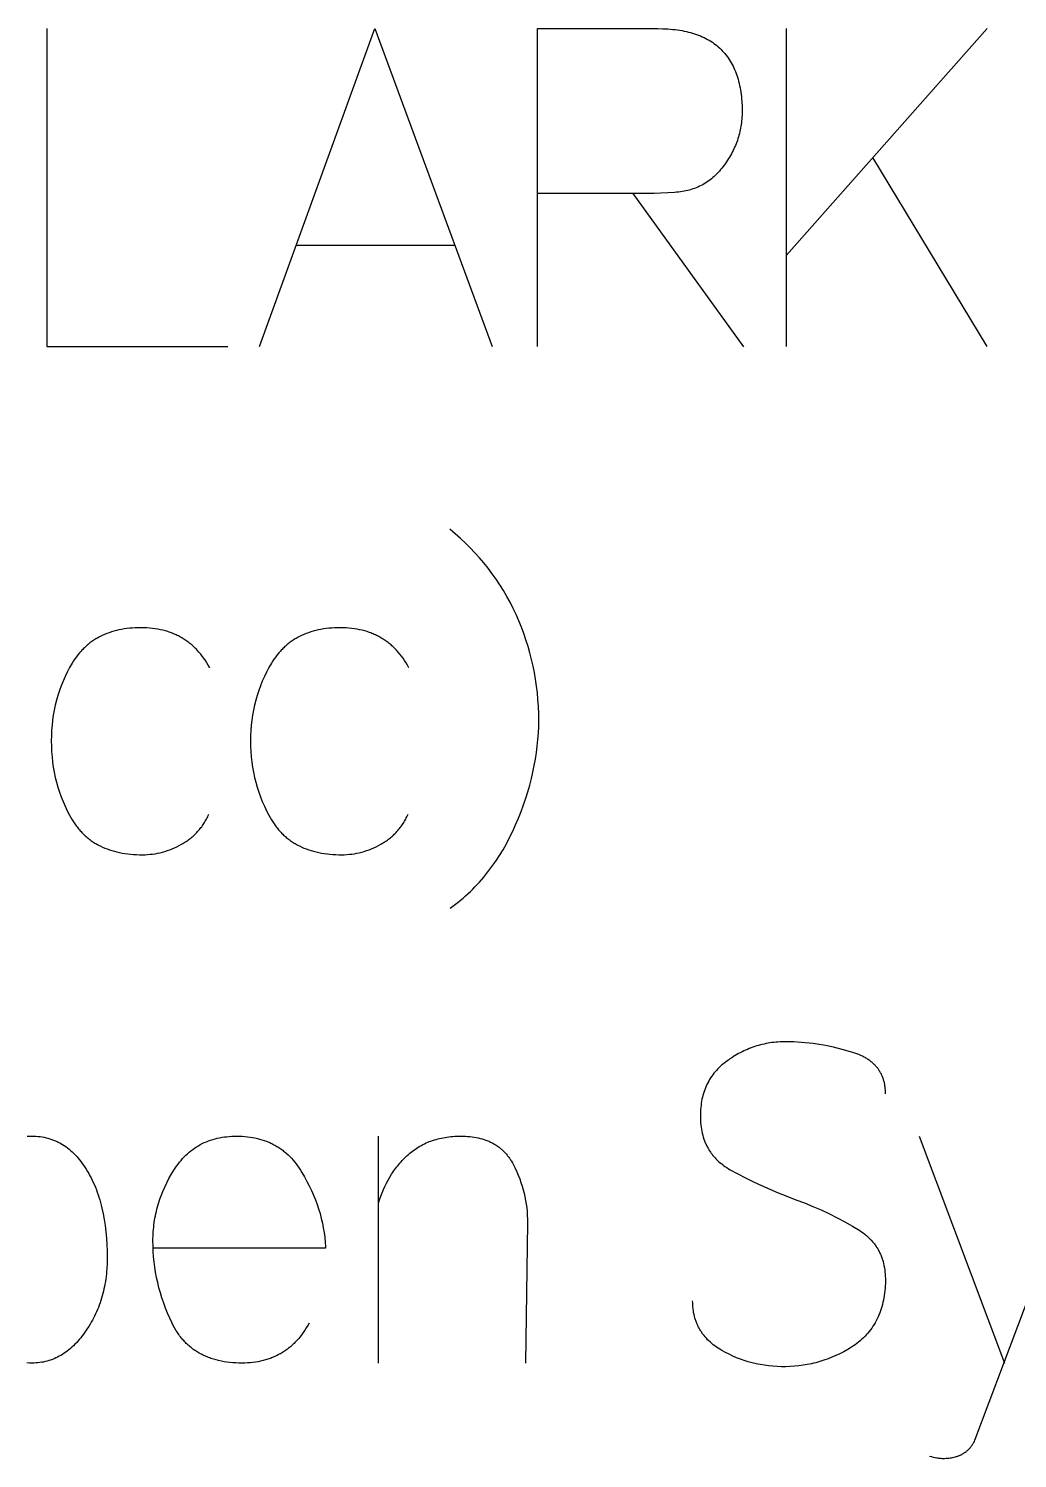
# Model space of a CAD drawing. Header units: millimetres. Extents: x -1220 to 1220, y -1270 to 3400.
# Drawn here: x -202.3 to 28, y 3066.5 to 3399.5 of the extents above; entities that cross this region are included whole.
import ezdxf

# ---------------------------------------------------------------- set-up
doc = ezdxf.new("R2010")
doc.units = ezdxf.units.MM
doc.layers.add('TC', color=220, linetype='CONTINUOUS', true_color=0xff00bb)

msp = doc.modelspace()

# ---------------------------------------------------------------- linework, layer by layer
at = {"layer": 'TC'}
for points in [[(-198.11, 3399.54), (-198.11, 3325.54), (-155.93, 3325.54)], [(-148.53, 3325.54), (-121.68, 3399.54), (-94.4, 3325.54)], [(-83.83, 3325.54), (-83.83, 3399.54), (-55.82, 3399.54), (-54.61, 3399.52), (-53.44, 3399.47), (-52.86, 3399.42), (-52.3, 3399.37), (-51.75, 3399.31), (-51.21, 3399.24), (-50.68, 3399.16), (-50.15, 3399.07), (-49.64, 3398.97), (-49.13, 3398.86), (-48.64, 3398.74), (-48.16, 3398.62), (-47.68, 3398.48), (-47.21, 3398.33), (-46.76, 3398.18), (-46.31, 3398.01), (-45.87, 3397.84), (-45.45, 3397.65), (-45.03, 3397.46), (-44.62, 3397.26), (-44.22, 3397.04), (-43.83, 3396.82), (-43.46, 3396.59), (-43.09, 3396.35), (-42.73, 3396.1), (-42.38, 3395.84), (-42.03, 3395.57), (-41.7, 3395.29), (-41.38, 3395), (-41.07, 3394.71), (-40.77, 3394.4), (-40.47, 3394.08), (-40.19, 3393.76), (-39.92, 3393.42), (-39.65, 3393.08), (-39.4, 3392.72), (-39.15, 3392.36), (-38.92, 3391.98), (-38.69, 3391.6), (-38.48, 3391.21), (-38.27, 3390.81), (-38.07, 3390.4), (-37.89, 3389.98), (-37.71, 3389.55), (-37.54, 3389.11), (-37.38, 3388.66), (-37.23, 3388.2), (-37.09, 3387.73), (-36.97, 3387.26), (-36.85, 3386.77), (-36.73, 3386.27), (-36.63, 3385.77), (-36.54, 3385.25), (-36.46, 3384.73), (-36.39, 3384.2), (-36.33, 3383.65), (-36.27, 3383.1), (-36.23, 3382.54), (-36.17, 3381.39), (-36.15, 3380.2), (-36.16, 3379.76), (-36.17, 3379.33), (-36.19, 3378.9), (-36.22, 3378.47), (-36.26, 3378.04), (-36.31, 3377.62), (-36.37, 3377.2), (-36.43, 3376.78), (-36.51, 3376.36), (-36.59, 3375.95), (-36.68, 3375.54), (-36.78, 3375.13), (-36.89, 3374.72), (-37, 3374.31), (-37.13, 3373.91), (-37.26, 3373.51), (-37.41, 3373.11), (-37.56, 3372.71), (-37.72, 3372.32), (-37.89, 3371.93), (-38.07, 3371.54), (-38.25, 3371.15), (-38.45, 3370.77), (-38.65, 3370.38), (-38.86, 3370), (-39.08, 3369.63), (-39.31, 3369.25), (-39.55, 3368.88), (-39.8, 3368.5), (-40.06, 3368.14), (-40.32, 3367.77), (-40.87, 3367.05), (-41.15, 3366.7), (-41.43, 3366.36), (-41.73, 3366.04), (-42.02, 3365.72), (-42.33, 3365.42), (-42.64, 3365.13), (-42.95, 3364.85), (-43.27, 3364.58), (-43.6, 3364.32), (-43.94, 3364.07), (-44.28, 3363.83), (-44.62, 3363.61), (-44.97, 3363.39), (-45.33, 3363.18), (-45.69, 3362.99), (-46.06, 3362.81), (-46.44, 3362.64), (-46.82, 3362.48), (-47.21, 3362.33), (-47.6, 3362.19), (-48, 3362.06), (-48.41, 3361.94), (-48.82, 3361.83), (-49.24, 3361.74), (-49.66, 3361.66), (-50.09, 3361.58), (-50.53, 3361.52), (-50.97, 3361.47), (-51.42, 3361.43), (-51.87, 3361.4), (-56.66, 3361.17), (-61.63, 3361.17), (-83.73, 3361.17)], [(-25.79, 3346.79), (20.93, 3399.54)], [(-25.79, 3325.54), (-25.79, 3399.54)], [(20.93, 3325.54), (-5.71, 3369.52)], [(-61.63, 3361.17), (-35.84, 3325.44)], [(-139.97, 3349.12), (-103.18, 3349.12)], [(-104.13, 3194.67), (-103.51, 3195.12), (-102.9, 3195.59), (-102.31, 3196.06), (-101.72, 3196.54), (-101.14, 3197.04), (-100.57, 3197.54), (-100, 3198.06), (-99.45, 3198.58), (-98.91, 3199.11), (-98.37, 3199.66), (-97.85, 3200.21), (-97.33, 3200.77), (-96.32, 3201.93), (-95.35, 3203.12), (-94.42, 3204.36), (-93.52, 3205.64), (-92.66, 3206.95), (-91.84, 3208.3), (-91.05, 3209.7), (-90.3, 3211.13), (-89.58, 3212.61), (-88.91, 3214.12), (-88.25, 3215.66), (-87.64, 3217.2), (-87.07, 3218.74), (-86.55, 3220.28), (-86.06, 3221.81), (-85.62, 3223.34), (-85.22, 3224.86), (-84.86, 3226.38), (-84.55, 3227.9), (-84.27, 3229.41), (-84.04, 3230.93), (-83.85, 3232.43), (-83.7, 3233.94), (-83.6, 3235.44), (-83.53, 3236.94), (-83.51, 3238.43), (-83.53, 3240.05), (-83.6, 3241.66), (-83.7, 3243.26), (-83.84, 3244.85), (-84.03, 3246.43), (-84.26, 3247.99), (-84.53, 3249.55), (-84.84, 3251.09), (-85.19, 3252.63), (-85.58, 3254.15), (-86.01, 3255.66), (-86.49, 3257.16), (-87, 3258.66), (-87.56, 3260.14), (-88.16, 3261.61), (-88.8, 3263.06), (-89.48, 3264.5), (-90.2, 3265.92), (-90.95, 3267.31), (-91.75, 3268.67), (-92.58, 3270), (-93.45, 3271.31), (-94.36, 3272.59), (-95.3, 3273.85), (-96.28, 3275.08), (-97.31, 3276.28), (-98.37, 3277.45), (-99.46, 3278.6), (-100.6, 3279.73), (-101.77, 3280.82), (-102.98, 3281.89), (-104.23, 3282.94)], [(-160.16, 3250.7), (-160.48, 3251.27), (-160.81, 3251.82), (-161.16, 3252.36), (-161.52, 3252.88), (-161.88, 3253.38), (-162.26, 3253.86), (-162.65, 3254.32), (-163.06, 3254.77), (-163.26, 3254.98), (-163.47, 3255.19), (-163.68, 3255.4), (-163.9, 3255.6), (-164.11, 3255.8), (-164.33, 3255.99), (-164.55, 3256.18), (-164.78, 3256.36), (-165.01, 3256.54), (-165.24, 3256.72), (-165.47, 3256.89), (-165.71, 3257.06), (-165.95, 3257.22), (-166.19, 3257.37), (-166.44, 3257.53), (-166.68, 3257.67), (-166.94, 3257.82), (-167.19, 3257.95), (-167.45, 3258.09), (-167.7, 3258.22), (-167.97, 3258.34), (-168.23, 3258.46), (-168.5, 3258.58), (-168.77, 3258.69), (-169.04, 3258.8), (-169.32, 3258.9), (-169.6, 3259), (-169.88, 3259.09), (-170.45, 3259.26), (-171.04, 3259.42), (-171.63, 3259.55), (-172.24, 3259.67), (-172.86, 3259.77), (-173.49, 3259.85), (-174.13, 3259.92), (-174.78, 3259.96), (-175.44, 3259.99), (-176.12, 3260), (-176.81, 3259.99), (-177.48, 3259.97), (-178.15, 3259.93), (-178.8, 3259.87), (-179.44, 3259.8), (-180.07, 3259.71), (-180.68, 3259.6), (-181.29, 3259.48), (-181.88, 3259.35), (-182.46, 3259.19), (-183.03, 3259.02), (-183.58, 3258.84), (-184.13, 3258.64), (-184.66, 3258.42), (-185.18, 3258.19), (-185.69, 3257.94), (-185.94, 3257.81), (-186.18, 3257.67), (-186.43, 3257.53), (-186.67, 3257.39), (-186.9, 3257.24), (-187.14, 3257.09), (-187.37, 3256.94), (-187.6, 3256.78), (-187.83, 3256.61), (-188.05, 3256.45), (-188.27, 3256.28), (-188.48, 3256.1), (-188.7, 3255.92), (-188.91, 3255.74), (-189.12, 3255.55), (-189.32, 3255.36), (-189.52, 3255.17), (-189.72, 3254.97), (-189.92, 3254.76), (-190.11, 3254.56), (-190.49, 3254.13), (-190.85, 3253.69), (-191.2, 3253.23), (-191.54, 3252.75), (-191.87, 3252.26), (-192.19, 3251.75), (-192.78, 3250.72), (-193.33, 3249.67), (-193.84, 3248.61), (-194.32, 3247.53), (-194.75, 3246.44), (-195.15, 3245.35), (-195.51, 3244.23), (-195.84, 3243.11), (-196.12, 3241.97), (-196.37, 3240.83), (-196.58, 3239.67), (-196.75, 3238.49), (-196.88, 3237.31), (-196.98, 3236.11), (-197.03, 3234.9), (-197.05, 3233.68), (-197.03, 3232.41), (-196.98, 3231.17), (-196.88, 3229.94), (-196.75, 3228.72), (-196.58, 3227.52), (-196.37, 3226.33), (-196.12, 3225.16), (-195.84, 3224), (-195.51, 3222.86), (-195.15, 3221.73), (-194.75, 3220.62), (-194.32, 3219.52), (-193.84, 3218.44), (-193.33, 3217.37), (-192.78, 3216.32), (-192.19, 3215.28), (-191.88, 3214.78), (-191.55, 3214.3), (-191.22, 3213.83), (-191.04, 3213.6), (-190.87, 3213.37), (-190.69, 3213.15), (-190.51, 3212.94), (-190.32, 3212.72), (-190.13, 3212.52), (-189.94, 3212.31), (-189.74, 3212.11), (-189.54, 3211.91), (-189.34, 3211.72), (-189.13, 3211.53), (-188.93, 3211.35), (-188.71, 3211.17), (-188.5, 3210.99), (-188.28, 3210.82), (-188.06, 3210.65), (-187.83, 3210.48), (-187.6, 3210.32), (-187.37, 3210.16), (-187.14, 3210.01), (-186.9, 3209.86), (-186.66, 3209.72), (-186.41, 3209.58), (-186.17, 3209.44), (-185.91, 3209.31), (-185.66, 3209.18), (-185.14, 3208.93), (-184.61, 3208.7), (-184.07, 3208.49), (-183.51, 3208.29), (-182.94, 3208.1), (-182.35, 3207.94), (-181.76, 3207.79), (-181.15, 3207.65), (-180.53, 3207.53), (-179.89, 3207.43), (-179.24, 3207.34), (-178.58, 3207.27), (-177.9, 3207.21), (-177.22, 3207.17), (-176.52, 3207.15), (-175.8, 3207.14), (-175.21, 3207.15), (-174.62, 3207.18), (-174.03, 3207.23), (-173.45, 3207.29), (-172.87, 3207.38), (-172.29, 3207.48), (-171.72, 3207.61), (-171.15, 3207.75), (-170.58, 3207.91), (-170.02, 3208.09), (-169.46, 3208.29), (-168.9, 3208.51), (-168.35, 3208.75), (-167.8, 3209), (-167.25, 3209.28), (-166.71, 3209.57), (-166.44, 3209.73), (-166.18, 3209.89), (-165.92, 3210.05), (-165.66, 3210.21), (-165.41, 3210.38), (-165.17, 3210.56), (-164.93, 3210.74), (-164.69, 3210.92), (-164.46, 3211.11), (-164.23, 3211.3), (-164.01, 3211.49), (-163.79, 3211.69), (-163.57, 3211.9), (-163.36, 3212.11), (-163.16, 3212.32), (-162.96, 3212.53), (-162.76, 3212.75), (-162.57, 3212.98), (-162.38, 3213.21), (-162.2, 3213.44), (-162.02, 3213.67), (-161.85, 3213.92), (-161.68, 3214.16), (-161.52, 3214.41), (-161.36, 3214.66), (-161.2, 3214.92), (-161.05, 3215.18), (-160.91, 3215.45), (-160.77, 3215.72), (-160.63, 3215.99), (-160.5, 3216.27), (-160.37, 3216.55)], [(-113.75, 3250.7), (-114.07, 3251.27), (-114.41, 3251.82), (-114.75, 3252.36), (-115.11, 3252.88), (-115.48, 3253.38), (-115.86, 3253.86), (-116.25, 3254.32), (-116.65, 3254.77), (-116.85, 3254.98), (-117.06, 3255.19), (-117.27, 3255.4), (-117.49, 3255.6), (-117.7, 3255.8), (-117.92, 3255.99), (-118.15, 3256.18), (-118.37, 3256.36), (-118.6, 3256.54), (-118.83, 3256.72), (-119.06, 3256.89), (-119.3, 3257.06), (-119.54, 3257.22), (-119.78, 3257.37), (-120.03, 3257.53), (-120.28, 3257.67), (-120.53, 3257.82), (-120.78, 3257.95), (-121.04, 3258.09), (-121.3, 3258.22), (-121.56, 3258.34), (-121.82, 3258.46), (-122.09, 3258.58), (-122.36, 3258.69), (-122.64, 3258.8), (-122.91, 3258.9), (-123.19, 3259), (-123.47, 3259.09), (-124.05, 3259.26), (-124.63, 3259.42), (-125.23, 3259.55), (-125.83, 3259.67), (-126.45, 3259.77), (-127.08, 3259.85), (-127.72, 3259.92), (-128.37, 3259.96), (-129.04, 3259.99), (-129.71, 3260), (-130.4, 3259.99), (-131.07, 3259.97), (-131.74, 3259.93), (-132.39, 3259.87), (-133.03, 3259.8), (-133.66, 3259.71), (-134.27, 3259.6), (-134.88, 3259.48), (-135.47, 3259.35), (-136.05, 3259.19), (-136.62, 3259.02), (-137.17, 3258.84), (-137.72, 3258.64), (-138.25, 3258.42), (-138.77, 3258.19), (-139.28, 3257.94), (-139.53, 3257.81), (-139.77, 3257.67), (-140.02, 3257.53), (-140.26, 3257.39), (-140.5, 3257.24), (-140.73, 3257.09), (-140.96, 3256.94), (-141.19, 3256.78), (-141.42, 3256.61), (-141.64, 3256.45), (-141.86, 3256.28), (-142.08, 3256.1), (-142.29, 3255.92), (-142.5, 3255.74), (-142.71, 3255.55), (-142.91, 3255.36), (-143.11, 3255.17), (-143.31, 3254.97), (-143.51, 3254.76), (-143.7, 3254.56), (-144.08, 3254.13), (-144.44, 3253.69), (-144.79, 3253.23), (-145.13, 3252.75), (-145.46, 3252.26), (-145.78, 3251.75), (-146.37, 3250.72), (-146.92, 3249.67), (-147.43, 3248.61), (-147.91, 3247.53), (-148.34, 3246.44), (-148.74, 3245.35), (-149.1, 3244.23), (-149.43, 3243.11), (-149.71, 3241.97), (-149.96, 3240.83), (-150.17, 3239.67), (-150.34, 3238.49), (-150.47, 3237.31), (-150.57, 3236.11), (-150.62, 3234.9), (-150.64, 3233.68), (-150.62, 3232.41), (-150.57, 3231.17), (-150.47, 3229.94), (-150.34, 3228.72), (-150.17, 3227.52), (-149.96, 3226.33), (-149.71, 3225.16), (-149.43, 3224), (-149.1, 3222.86), (-148.74, 3221.73), (-148.34, 3220.62), (-147.91, 3219.52), (-147.43, 3218.44), (-146.92, 3217.37), (-146.37, 3216.32), (-145.78, 3215.28), (-145.47, 3214.78), (-145.15, 3214.3), (-144.81, 3213.83), (-144.64, 3213.6), (-144.46, 3213.37), (-144.28, 3213.15), (-144.1, 3212.94), (-143.91, 3212.72), (-143.72, 3212.52), (-143.53, 3212.31), (-143.33, 3212.11), (-143.13, 3211.91), (-142.93, 3211.72), (-142.73, 3211.53), (-142.52, 3211.35), (-142.31, 3211.17), (-142.09, 3210.99), (-141.87, 3210.82), (-141.65, 3210.65), (-141.42, 3210.48), (-141.2, 3210.32), (-140.96, 3210.16), (-140.73, 3210.01), (-140.49, 3209.86), (-140.25, 3209.72), (-140.01, 3209.58), (-139.76, 3209.44), (-139.51, 3209.31), (-139.25, 3209.18), (-138.73, 3208.93), (-138.2, 3208.7), (-137.66, 3208.49), (-137.1, 3208.29), (-136.53, 3208.1), (-135.95, 3207.94), (-135.35, 3207.79), (-134.74, 3207.65), (-134.12, 3207.53), (-133.48, 3207.43), (-132.83, 3207.34), (-132.17, 3207.27), (-131.5, 3207.21), (-130.81, 3207.17), (-130.11, 3207.15), (-129.39, 3207.14), (-128.8, 3207.15), (-128.21, 3207.18), (-127.62, 3207.23), (-127.04, 3207.29), (-126.46, 3207.38), (-125.89, 3207.48), (-125.31, 3207.61), (-124.74, 3207.75), (-124.18, 3207.91), (-123.61, 3208.09), (-123.05, 3208.29), (-122.5, 3208.51), (-121.94, 3208.75), (-121.39, 3209), (-120.85, 3209.28), (-120.3, 3209.57), (-120.03, 3209.73), (-119.77, 3209.89), (-119.51, 3210.05), (-119.26, 3210.21), (-119, 3210.38), (-118.76, 3210.56), (-118.52, 3210.74), (-118.28, 3210.92), (-118.05, 3211.11), (-117.82, 3211.3), (-117.6, 3211.49), (-117.38, 3211.69), (-117.16, 3211.9), (-116.96, 3212.11), (-116.75, 3212.32), (-116.55, 3212.53), (-116.35, 3212.75), (-116.16, 3212.98), (-115.98, 3213.21), (-115.79, 3213.44), (-115.62, 3213.67), (-115.44, 3213.92), (-115.27, 3214.16), (-115.11, 3214.41), (-114.95, 3214.66), (-114.79, 3214.92), (-114.64, 3215.18), (-114.5, 3215.45), (-114.36, 3215.72), (-114.22, 3215.99), (-114.09, 3216.27), (-113.96, 3216.55)], [(-2.75, 3151.43), (-2.76, 3151.89), (-2.77, 3152.12), (-2.78, 3152.35), (-2.8, 3152.57), (-2.82, 3152.79), (-2.85, 3153.01), (-2.88, 3153.23), (-2.91, 3153.44), (-2.95, 3153.65), (-2.99, 3153.86), (-3.03, 3154.06), (-3.08, 3154.27), (-3.14, 3154.47), (-3.2, 3154.66), (-3.26, 3154.86), (-3.32, 3155.05), (-3.39, 3155.24), (-3.47, 3155.43), (-3.54, 3155.62), (-3.62, 3155.8), (-3.71, 3155.98), (-3.8, 3156.16), (-3.89, 3156.33), (-3.99, 3156.5), (-4.09, 3156.67), (-4.2, 3156.84), (-4.31, 3157.01), (-4.42, 3157.17), (-4.54, 3157.33), (-4.66, 3157.49), (-4.78, 3157.64), (-4.91, 3157.79), (-5.05, 3157.94), (-5.18, 3158.09), (-5.32, 3158.24), (-5.47, 3158.38), (-5.62, 3158.52), (-5.77, 3158.65), (-5.93, 3158.79), (-6.09, 3158.92), (-6.25, 3159.05), (-6.42, 3159.18), (-6.6, 3159.3), (-6.77, 3159.42), (-6.95, 3159.54), (-7.14, 3159.66), (-7.33, 3159.78), (-7.52, 3159.89), (-7.72, 3160), (-7.92, 3160.1), (-8.12, 3160.21), (-8.54, 3160.41), (-8.98, 3160.6), (-9.43, 3160.78), (-9.9, 3160.95), (-10.39, 3161.11), (-10.89, 3161.26), (-12.88, 3161.81), (-14.84, 3162.28), (-16.77, 3162.68), (-18.66, 3163.01), (-19.59, 3163.14), (-20.52, 3163.26), (-21.44, 3163.36), (-22.34, 3163.44), (-23.25, 3163.51), (-24.14, 3163.55), (-25.02, 3163.58), (-25.9, 3163.59), (-26.38, 3163.58), (-26.86, 3163.57), (-27.33, 3163.55), (-27.8, 3163.52), (-28.27, 3163.48), (-28.74, 3163.43), (-29.2, 3163.37), (-29.66, 3163.3), (-30.12, 3163.23), (-30.57, 3163.14), (-31.02, 3163.05), (-31.46, 3162.95), (-31.91, 3162.84), (-32.35, 3162.72), (-32.79, 3162.59), (-33.22, 3162.45), (-33.65, 3162.3), (-34.08, 3162.15), (-34.5, 3161.98), (-34.93, 3161.81), (-35.35, 3161.63), (-35.76, 3161.44), (-36.17, 3161.24), (-36.58, 3161.03), (-36.99, 3160.81), (-37.39, 3160.59), (-37.79, 3160.35), (-38.19, 3160.11), (-38.58, 3159.85), (-38.98, 3159.59), (-39.36, 3159.32), (-39.75, 3159.04), (-40.13, 3158.76), (-40.49, 3158.47), (-40.84, 3158.17), (-41.19, 3157.87), (-41.51, 3157.56), (-41.83, 3157.24), (-42.14, 3156.91), (-42.43, 3156.58), (-42.71, 3156.23), (-42.98, 3155.88), (-43.24, 3155.53), (-43.48, 3155.16), (-43.72, 3154.79), (-43.94, 3154.41), (-44.15, 3154.02), (-44.35, 3153.62), (-44.53, 3153.22), (-44.71, 3152.81), (-44.87, 3152.39), (-45.02, 3151.96), (-45.16, 3151.53), (-45.28, 3151.09), (-45.39, 3150.64), (-45.5, 3150.18), (-45.59, 3149.72), (-45.66, 3149.24), (-45.73, 3148.76), (-45.78, 3148.28), (-45.83, 3147.78), (-45.86, 3147.28), (-45.87, 3146.77), (-45.88, 3146.25), (-45.87, 3145.72), (-45.85, 3145.2), (-45.82, 3144.69), (-45.77, 3144.18), (-45.71, 3143.69), (-45.63, 3143.2), (-45.55, 3142.73), (-45.44, 3142.26), (-45.33, 3141.8), (-45.2, 3141.35), (-45.06, 3140.91), (-44.9, 3140.48), (-44.81, 3140.27), (-44.73, 3140.06), (-44.64, 3139.85), (-44.54, 3139.65), (-44.45, 3139.45), (-44.35, 3139.24), (-44.24, 3139.05), (-44.14, 3138.85), (-44.02, 3138.66), (-43.91, 3138.46), (-43.79, 3138.28), (-43.67, 3138.09), (-43.55, 3137.9), (-43.42, 3137.72), (-43.29, 3137.54), (-43.15, 3137.36), (-43.02, 3137.19), (-42.87, 3137.01), (-42.73, 3136.84), (-42.58, 3136.67), (-42.43, 3136.51), (-42.28, 3136.34), (-42.12, 3136.18), (-41.95, 3136.02), (-41.62, 3135.71), (-41.27, 3135.41), (-40.91, 3135.11), (-40.54, 3134.83), (-40.15, 3134.55), (-39.75, 3134.28), (-39.33, 3134.02), (-38.9, 3133.78), (-37.14, 3132.81), (-35.33, 3131.87), (-33.49, 3130.96), (-31.61, 3130.08), (-29.69, 3129.22), (-27.72, 3128.38), (-25.72, 3127.58), (-23.68, 3126.8), (-21.64, 3126.04), (-19.66, 3125.24), (-17.72, 3124.4), (-15.83, 3123.52), (-13.99, 3122.6), (-12.2, 3121.65), (-10.46, 3120.65), (-8.77, 3119.61), (-8.36, 3119.34), (-7.97, 3119.06), (-7.59, 3118.77), (-7.41, 3118.63), (-7.22, 3118.48), (-7.05, 3118.32), (-6.87, 3118.17), (-6.7, 3118.01), (-6.54, 3117.85), (-6.37, 3117.69), (-6.21, 3117.52), (-6.06, 3117.36), (-5.91, 3117.19), (-5.76, 3117.01), (-5.61, 3116.84), (-5.47, 3116.66), (-5.33, 3116.48), (-5.2, 3116.3), (-5.07, 3116.12), (-4.94, 3115.93), (-4.82, 3115.74), (-4.7, 3115.55), (-4.58, 3115.35), (-4.47, 3115.16), (-4.36, 3114.96), (-4.26, 3114.76), (-4.16, 3114.55), (-4.06, 3114.35), (-3.96, 3114.14), (-3.87, 3113.93), (-3.79, 3113.72), (-3.7, 3113.5), (-3.62, 3113.28), (-3.55, 3113.06), (-3.47, 3112.84), (-3.4, 3112.61), (-3.34, 3112.38), (-3.22, 3111.92), (-3.11, 3111.45), (-3.02, 3110.96), (-2.95, 3110.47), (-2.88, 3109.97), (-2.84, 3109.46), (-2.8, 3108.94), (-2.78, 3108.41), (-2.78, 3107.87), (-2.79, 3107.31), (-2.81, 3106.75), (-2.85, 3106.18), (-2.91, 3105.61), (-2.97, 3105.05), (-3.05, 3104.5), (-3.14, 3103.96), (-3.24, 3103.42), (-3.35, 3102.9), (-3.48, 3102.38), (-3.62, 3101.88), (-3.77, 3101.38), (-3.94, 3100.89), (-4.11, 3100.41), (-4.3, 3099.94), (-4.5, 3099.48), (-4.72, 3099.03), (-4.94, 3098.58), (-5.18, 3098.15), (-5.43, 3097.73), (-5.69, 3097.31), (-5.97, 3096.9), (-6.26, 3096.51), (-6.56, 3096.12), (-6.87, 3095.74), (-7.19, 3095.37), (-7.53, 3095.01), (-7.88, 3094.65), (-8.24, 3094.31), (-8.62, 3093.98), (-9.01, 3093.65), (-9.4, 3093.33), (-9.82, 3093.03), (-10.24, 3092.73), (-10.68, 3092.44), (-11.57, 3091.9), (-12.47, 3091.4), (-13.37, 3090.93), (-14.29, 3090.49), (-15.22, 3090.09), (-16.15, 3089.72), (-17.1, 3089.39), (-17.57, 3089.23), (-18.05, 3089.09), (-18.53, 3088.95), (-19.01, 3088.82), (-19.5, 3088.7), (-19.98, 3088.58), (-20.47, 3088.48), (-20.97, 3088.39), (-21.96, 3088.22), (-22.95, 3088.09), (-23.96, 3087.99), (-24.98, 3087.93), (-26.01, 3087.9), (-27.02, 3087.9), (-28.02, 3087.93), (-29.01, 3088), (-29.99, 3088.09), (-30.96, 3088.22), (-31.92, 3088.38), (-32.86, 3088.57), (-33.8, 3088.79), (-34.73, 3089.05), (-35.64, 3089.33), (-36.55, 3089.65), (-37.44, 3090), (-38.33, 3090.38), (-39.2, 3090.79), (-40.06, 3091.23), (-40.91, 3091.7), (-41.33, 3091.95), (-41.73, 3092.21), (-42.12, 3092.47), (-42.5, 3092.74), (-42.86, 3093.01), (-43.21, 3093.3), (-43.55, 3093.59), (-43.87, 3093.89), (-44.18, 3094.19), (-44.48, 3094.51), (-44.76, 3094.83), (-45.03, 3095.16), (-45.16, 3095.32), (-45.29, 3095.49), (-45.42, 3095.66), (-45.54, 3095.83), (-45.65, 3096.01), (-45.77, 3096.18), (-45.88, 3096.36), (-45.99, 3096.54), (-46.09, 3096.72), (-46.19, 3096.9), (-46.29, 3097.09), (-46.38, 3097.27), (-46.47, 3097.46), (-46.56, 3097.65), (-46.64, 3097.84), (-46.73, 3098.04), (-46.8, 3098.23), (-46.88, 3098.43), (-46.95, 3098.63), (-47.02, 3098.83), (-47.14, 3099.24), (-47.25, 3099.65), (-47.35, 3100.07), (-47.44, 3100.5), (-47.51, 3100.94), (-47.57, 3101.38), (-47.62, 3101.83), (-47.65, 3102.29), (-47.67, 3102.75), (-47.68, 3103.22)], [(-202.67, 3141.57), (-202.31, 3141.59), (-201.95, 3141.6), (-201.6, 3141.6), (-201.1, 3141.59), (-200.62, 3141.57), (-200.14, 3141.53), (-199.66, 3141.48), (-199.2, 3141.41), (-198.74, 3141.33), (-198.28, 3141.23), (-197.83, 3141.12), (-197.61, 3141.05), (-197.39, 3140.99), (-197.17, 3140.92), (-196.95, 3140.85), (-196.74, 3140.77), (-196.52, 3140.69), (-196.31, 3140.6), (-196.1, 3140.51), (-195.89, 3140.42), (-195.68, 3140.33), (-195.47, 3140.23), (-195.27, 3140.12), (-195.06, 3140.01), (-194.86, 3139.9), (-194.46, 3139.67), (-194.07, 3139.42), (-193.68, 3139.16), (-193.3, 3138.88), (-192.92, 3138.58), (-192.56, 3138.28), (-192.19, 3137.95), (-191.84, 3137.61), (-191.49, 3137.26), (-191.14, 3136.89), (-190.81, 3136.5), (-190.48, 3136.1), (-190.15, 3135.69), (-189.83, 3135.26), (-189.52, 3134.82), (-189.21, 3134.36), (-188.91, 3133.88), (-188.61, 3133.39), (-188.32, 3132.9), (-188.04, 3132.39), (-187.77, 3131.87), (-187.51, 3131.34), (-187.26, 3130.8), (-187.02, 3130.25), (-186.78, 3129.69), (-186.56, 3129.12), (-186.35, 3128.54), (-186.14, 3127.95), (-185.95, 3127.35), (-185.76, 3126.74), (-185.59, 3126.12), (-185.42, 3125.49), (-185.26, 3124.84), (-184.98, 3123.53), (-184.73, 3122.17), (-184.52, 3120.77), (-184.35, 3119.33), (-184.22, 3117.85), (-184.12, 3116.33), (-184.07, 3114.77), (-184.05, 3113.16), (-184.07, 3111.92), (-184.13, 3110.7), (-184.17, 3110.09), (-184.23, 3109.5), (-184.3, 3108.9), (-184.37, 3108.32), (-184.46, 3107.74), (-184.55, 3107.16), (-184.66, 3106.59), (-184.78, 3106.03), (-184.9, 3105.47), (-185.04, 3104.92), (-185.19, 3104.37), (-185.34, 3103.83), (-185.51, 3103.3), (-185.69, 3102.77), (-185.87, 3102.24), (-186.07, 3101.72), (-186.28, 3101.21), (-186.5, 3100.7), (-186.72, 3100.2), (-186.96, 3099.7), (-187.21, 3099.21), (-187.47, 3098.73), (-187.74, 3098.25), (-188.01, 3097.77), (-188.3, 3097.3), (-188.6, 3096.84), (-188.91, 3096.38), (-189.55, 3095.49), (-189.87, 3095.06), (-190.2, 3094.65), (-190.53, 3094.25), (-190.87, 3093.86), (-191.21, 3093.49), (-191.55, 3093.13), (-191.9, 3092.79), (-192.25, 3092.46), (-192.61, 3092.14), (-192.97, 3091.84), (-193.33, 3091.55), (-193.7, 3091.28), (-194.07, 3091.02), (-194.45, 3090.77), (-194.83, 3090.54), (-195.22, 3090.32), (-195.61, 3090.12), (-196, 3089.93), (-196.4, 3089.75), (-196.8, 3089.59), (-197.2, 3089.44), (-197.61, 3089.31), (-198.03, 3089.19), (-198.45, 3089.09), (-198.87, 3088.99), (-199.3, 3088.92), (-199.73, 3088.85), (-200.16, 3088.8), (-200.6, 3088.77), (-201.04, 3088.75), (-201.49, 3088.74), (-202.13, 3088.75), (-202.77, 3088.78)], [(-137.01, 3098.04), (-137.33, 3097.47), (-137.66, 3096.92), (-138.01, 3096.38), (-138.36, 3095.86), (-138.73, 3095.36), (-139.1, 3094.88), (-139.49, 3094.42), (-139.89, 3093.97), (-140.29, 3093.55), (-140.5, 3093.34), (-140.71, 3093.14), (-140.93, 3092.94), (-141.14, 3092.75), (-141.36, 3092.56), (-141.58, 3092.38), (-141.81, 3092.2), (-142.04, 3092.02), (-142.27, 3091.85), (-142.5, 3091.69), (-142.73, 3091.52), (-142.97, 3091.37), (-143.21, 3091.22), (-143.45, 3091.07), (-143.7, 3090.92), (-143.95, 3090.79), (-144.2, 3090.65), (-144.45, 3090.52), (-144.71, 3090.4), (-144.97, 3090.28), (-145.23, 3090.16), (-145.5, 3090.05), (-145.76, 3089.94), (-146.03, 3089.84), (-146.31, 3089.74), (-146.58, 3089.65), (-146.86, 3089.56), (-147.14, 3089.48), (-147.71, 3089.32), (-148.29, 3089.19), (-148.88, 3089.07), (-149.48, 3088.97), (-150.09, 3088.89), (-150.72, 3088.82), (-151.35, 3088.78), (-152, 3088.75), (-152.65, 3088.74), (-153.38, 3088.75), (-154.09, 3088.78), (-154.79, 3088.82), (-155.47, 3088.89), (-156.14, 3088.97), (-156.8, 3089.07), (-157.44, 3089.19), (-158.07, 3089.32), (-158.68, 3089.48), (-159.28, 3089.65), (-159.58, 3089.74), (-159.87, 3089.84), (-160.16, 3089.94), (-160.44, 3090.05), (-160.72, 3090.16), (-161, 3090.28), (-161.27, 3090.4), (-161.54, 3090.52), (-161.81, 3090.65), (-162.07, 3090.79), (-162.33, 3090.92), (-162.59, 3091.07), (-162.84, 3091.22), (-163.09, 3091.37), (-163.34, 3091.52), (-163.58, 3091.69), (-163.82, 3091.85), (-164.05, 3092.02), (-164.28, 3092.2), (-164.51, 3092.38), (-164.74, 3092.56), (-164.96, 3092.75), (-165.17, 3092.94), (-165.39, 3093.14), (-165.6, 3093.34), (-165.81, 3093.55), (-166.01, 3093.76), (-166.21, 3093.97), (-166.41, 3094.19), (-166.6, 3094.42), (-166.79, 3094.65), (-166.97, 3094.88), (-167.16, 3095.12), (-167.33, 3095.36), (-167.51, 3095.61), (-167.68, 3095.86), (-167.85, 3096.12), (-168.02, 3096.38), (-168.33, 3096.92), (-168.64, 3097.47), (-168.93, 3098.04), (-169.47, 3099.21), (-169.97, 3100.38), (-170.44, 3101.55), (-170.87, 3102.73), (-171.27, 3103.91), (-171.64, 3105.1), (-171.97, 3106.29), (-172.26, 3107.48), (-172.52, 3108.68), (-172.75, 3109.88), (-172.94, 3111.09), (-173.09, 3112.3), (-173.21, 3113.51), (-173.3, 3114.73), (-173.35, 3115.95), (-173.37, 3117.18), (-173.37, 3117.72), (-173.35, 3118.26), (-173.33, 3118.8), (-173.3, 3119.33), (-173.25, 3119.87), (-173.2, 3120.4), (-173.14, 3120.93), (-173.07, 3121.46), (-172.99, 3121.99), (-172.9, 3122.51), (-172.8, 3123.04), (-172.69, 3123.56), (-172.57, 3124.08), (-172.44, 3124.6), (-172.3, 3125.12), (-172.16, 3125.64), (-172, 3126.15), (-171.83, 3126.66), (-171.66, 3127.17), (-171.47, 3127.68), (-171.07, 3128.7), (-170.64, 3129.71), (-170.16, 3130.71), (-169.65, 3131.7), (-169.1, 3132.69), (-168.51, 3133.67), (-168.19, 3134.16), (-167.87, 3134.63), (-167.53, 3135.09), (-167.19, 3135.53), (-166.84, 3135.95), (-166.48, 3136.36), (-166.11, 3136.76), (-165.73, 3137.14), (-165.34, 3137.5), (-164.94, 3137.85), (-164.53, 3138.18), (-164.11, 3138.5), (-163.69, 3138.8), (-163.25, 3139.09), (-162.8, 3139.36), (-162.35, 3139.62), (-161.89, 3139.86), (-161.41, 3140.08), (-160.93, 3140.29), (-160.44, 3140.48), (-159.94, 3140.66), (-159.43, 3140.82), (-158.91, 3140.97), (-158.38, 3141.1), (-157.84, 3141.22), (-157.29, 3141.32), (-156.74, 3141.41), (-156.17, 3141.47), (-155.6, 3141.53), (-155.01, 3141.57), (-154.42, 3141.59), (-153.81, 3141.6), (-153.18, 3141.59), (-152.57, 3141.57), (-151.96, 3141.52), (-151.36, 3141.47), (-150.77, 3141.39), (-150.19, 3141.3), (-149.62, 3141.19), (-149.06, 3141.07), (-148.52, 3140.93), (-147.98, 3140.77), (-147.45, 3140.6), (-146.93, 3140.41), (-146.42, 3140.2), (-146.17, 3140.09), (-145.93, 3139.98), (-145.68, 3139.86), (-145.44, 3139.74), (-145.2, 3139.61), (-144.96, 3139.48), (-144.73, 3139.35), (-144.49, 3139.21), (-144.26, 3139.07), (-144.04, 3138.92), (-143.81, 3138.77), (-143.59, 3138.62), (-143.37, 3138.46), (-143.15, 3138.3), (-142.94, 3138.13), (-142.72, 3137.96), (-142.52, 3137.78), (-142.31, 3137.6), (-141.9, 3137.23), (-141.5, 3136.84), (-141.12, 3136.44), (-140.74, 3136.02), (-140.38, 3135.58), (-140.02, 3135.12), (-139.67, 3134.65), (-139.34, 3134.17), (-139.01, 3133.66), (-138.7, 3133.14), (-138.08, 3132.1), (-137.5, 3131.04), (-136.96, 3129.99), (-136.45, 3128.93), (-135.98, 3127.86), (-135.55, 3126.79), (-135.15, 3125.71), (-134.79, 3124.63), (-134.46, 3123.55), (-134.17, 3122.45), (-133.92, 3121.36), (-133.7, 3120.26), (-133.52, 3119.15), (-133.38, 3118.04), (-133.27, 3116.93), (-133.2, 3115.8), (-133.2, 3115.49), (-173.48, 3115.49)], [(-120.83, 3125.95), (-120.58, 3126.78), (-120.31, 3127.58), (-120.02, 3128.37), (-119.7, 3129.14), (-119.36, 3129.9), (-119, 3130.64), (-118.62, 3131.36), (-118.21, 3132.06), (-117.79, 3132.74), (-117.57, 3133.08), (-117.34, 3133.41), (-117.1, 3133.74), (-116.87, 3134.06), (-116.62, 3134.38), (-116.37, 3134.69), (-116.12, 3135), (-115.85, 3135.31), (-115.59, 3135.61), (-115.32, 3135.91), (-114.75, 3136.49), (-114.17, 3137.05), (-113.86, 3137.33), (-113.55, 3137.6), (-113.24, 3137.87), (-112.91, 3138.12), (-112.58, 3138.36), (-112.25, 3138.6), (-111.91, 3138.82), (-111.57, 3139.04), (-111.22, 3139.25), (-110.86, 3139.45), (-110.5, 3139.64), (-110.14, 3139.82), (-109.77, 3140), (-109.39, 3140.16), (-109.01, 3140.32), (-108.62, 3140.46), (-108.23, 3140.6), (-107.83, 3140.73), (-107.43, 3140.85), (-107.02, 3140.96), (-106.6, 3141.06), (-106.19, 3141.15), (-105.76, 3141.24), (-105.33, 3141.31), (-104.9, 3141.38), (-104.45, 3141.44), (-104.01, 3141.49), (-103.56, 3141.53), (-103.1, 3141.56), (-102.64, 3141.58), (-102.17, 3141.59), (-101.7, 3141.6), (-101.15, 3141.59), (-100.61, 3141.57), (-100.08, 3141.54), (-99.56, 3141.49), (-99.06, 3141.44), (-98.56, 3141.36), (-98.07, 3141.28), (-97.6, 3141.18), (-97.14, 3141.07), (-96.68, 3140.95), (-96.24, 3140.81), (-95.81, 3140.66), (-95.6, 3140.58), (-95.39, 3140.5), (-95.18, 3140.41), (-94.98, 3140.32), (-94.78, 3140.23), (-94.58, 3140.14), (-94.38, 3140.04), (-94.19, 3139.93), (-94, 3139.83), (-93.81, 3139.72), (-93.63, 3139.61), (-93.45, 3139.49), (-93.27, 3139.37), (-93.09, 3139.25), (-92.92, 3139.13), (-92.74, 3139), (-92.58, 3138.87), (-92.41, 3138.73), (-92.25, 3138.59), (-92.09, 3138.45), (-91.93, 3138.31), (-91.77, 3138.16), (-91.62, 3138.01), (-91.47, 3137.85), (-91.32, 3137.69), (-91.18, 3137.53), (-91.03, 3137.37), (-90.9, 3137.2), (-90.76, 3137.03), (-90.63, 3136.86), (-90.49, 3136.68), (-90.37, 3136.5), (-90.24, 3136.32), (-90.12, 3136.13), (-90, 3135.94), (-89.88, 3135.75), (-89.65, 3135.35), (-89.43, 3134.94), (-89.02, 3134.12), (-88.64, 3133.29), (-88.29, 3132.47), (-87.96, 3131.64), (-87.66, 3130.8), (-87.39, 3129.96), (-87.14, 3129.12), (-86.92, 3128.28), (-86.73, 3127.43), (-86.57, 3126.58), (-86.43, 3125.73), (-86.32, 3124.87), (-86.24, 3124.01), (-86.18, 3123.15), (-86.16, 3122.28), (-86.16, 3121.41), (-86.58, 3088.74)], [(-120.83, 3088.74), (-120.83, 3141.6)], [(5.07, 3141.6), (24.95, 3088.74)], [(7.51, 3067.07), (7.95, 3066.95), (8.38, 3066.84), (8.79, 3066.75), (9.2, 3066.67), (9.39, 3066.64), (9.59, 3066.62), (9.78, 3066.59), (9.96, 3066.57), (10.15, 3066.56), (10.33, 3066.55), (10.5, 3066.54), (10.68, 3066.54), (11.01, 3066.55), (11.34, 3066.56), (11.66, 3066.58), (11.97, 3066.61), (12.28, 3066.64), (12.58, 3066.69), (12.87, 3066.74), (13.16, 3066.81), (13.44, 3066.88), (13.72, 3066.95), (13.85, 3067), (13.98, 3067.04), (14.12, 3067.09), (14.25, 3067.14), (14.37, 3067.19), (14.5, 3067.24), (14.62, 3067.29), (14.75, 3067.35), (14.87, 3067.41), (14.99, 3067.47), (15.11, 3067.53), (15.22, 3067.6), (15.34, 3067.67), (15.45, 3067.74), (15.56, 3067.81), (15.67, 3067.88), (15.78, 3067.96), (15.89, 3068.03), (15.99, 3068.11), (16.1, 3068.19), (16.2, 3068.28), (16.3, 3068.36), (16.4, 3068.45), (16.49, 3068.54), (16.59, 3068.63), (16.68, 3068.73), (16.77, 3068.82), (16.86, 3068.92), (16.95, 3069.02), (17.04, 3069.12), (17.12, 3069.23), (17.21, 3069.33), (17.29, 3069.44), (17.37, 3069.55), (17.45, 3069.66), (17.52, 3069.78), (17.6, 3069.9), (17.67, 3070.01), (17.74, 3070.14), (17.81, 3070.26), (17.95, 3070.51), (18.08, 3070.77), (44.72, 3141.6)]]:
    msp.add_lwpolyline(points, dxfattribs=at)

doc.saveas('drawing.dxf')
